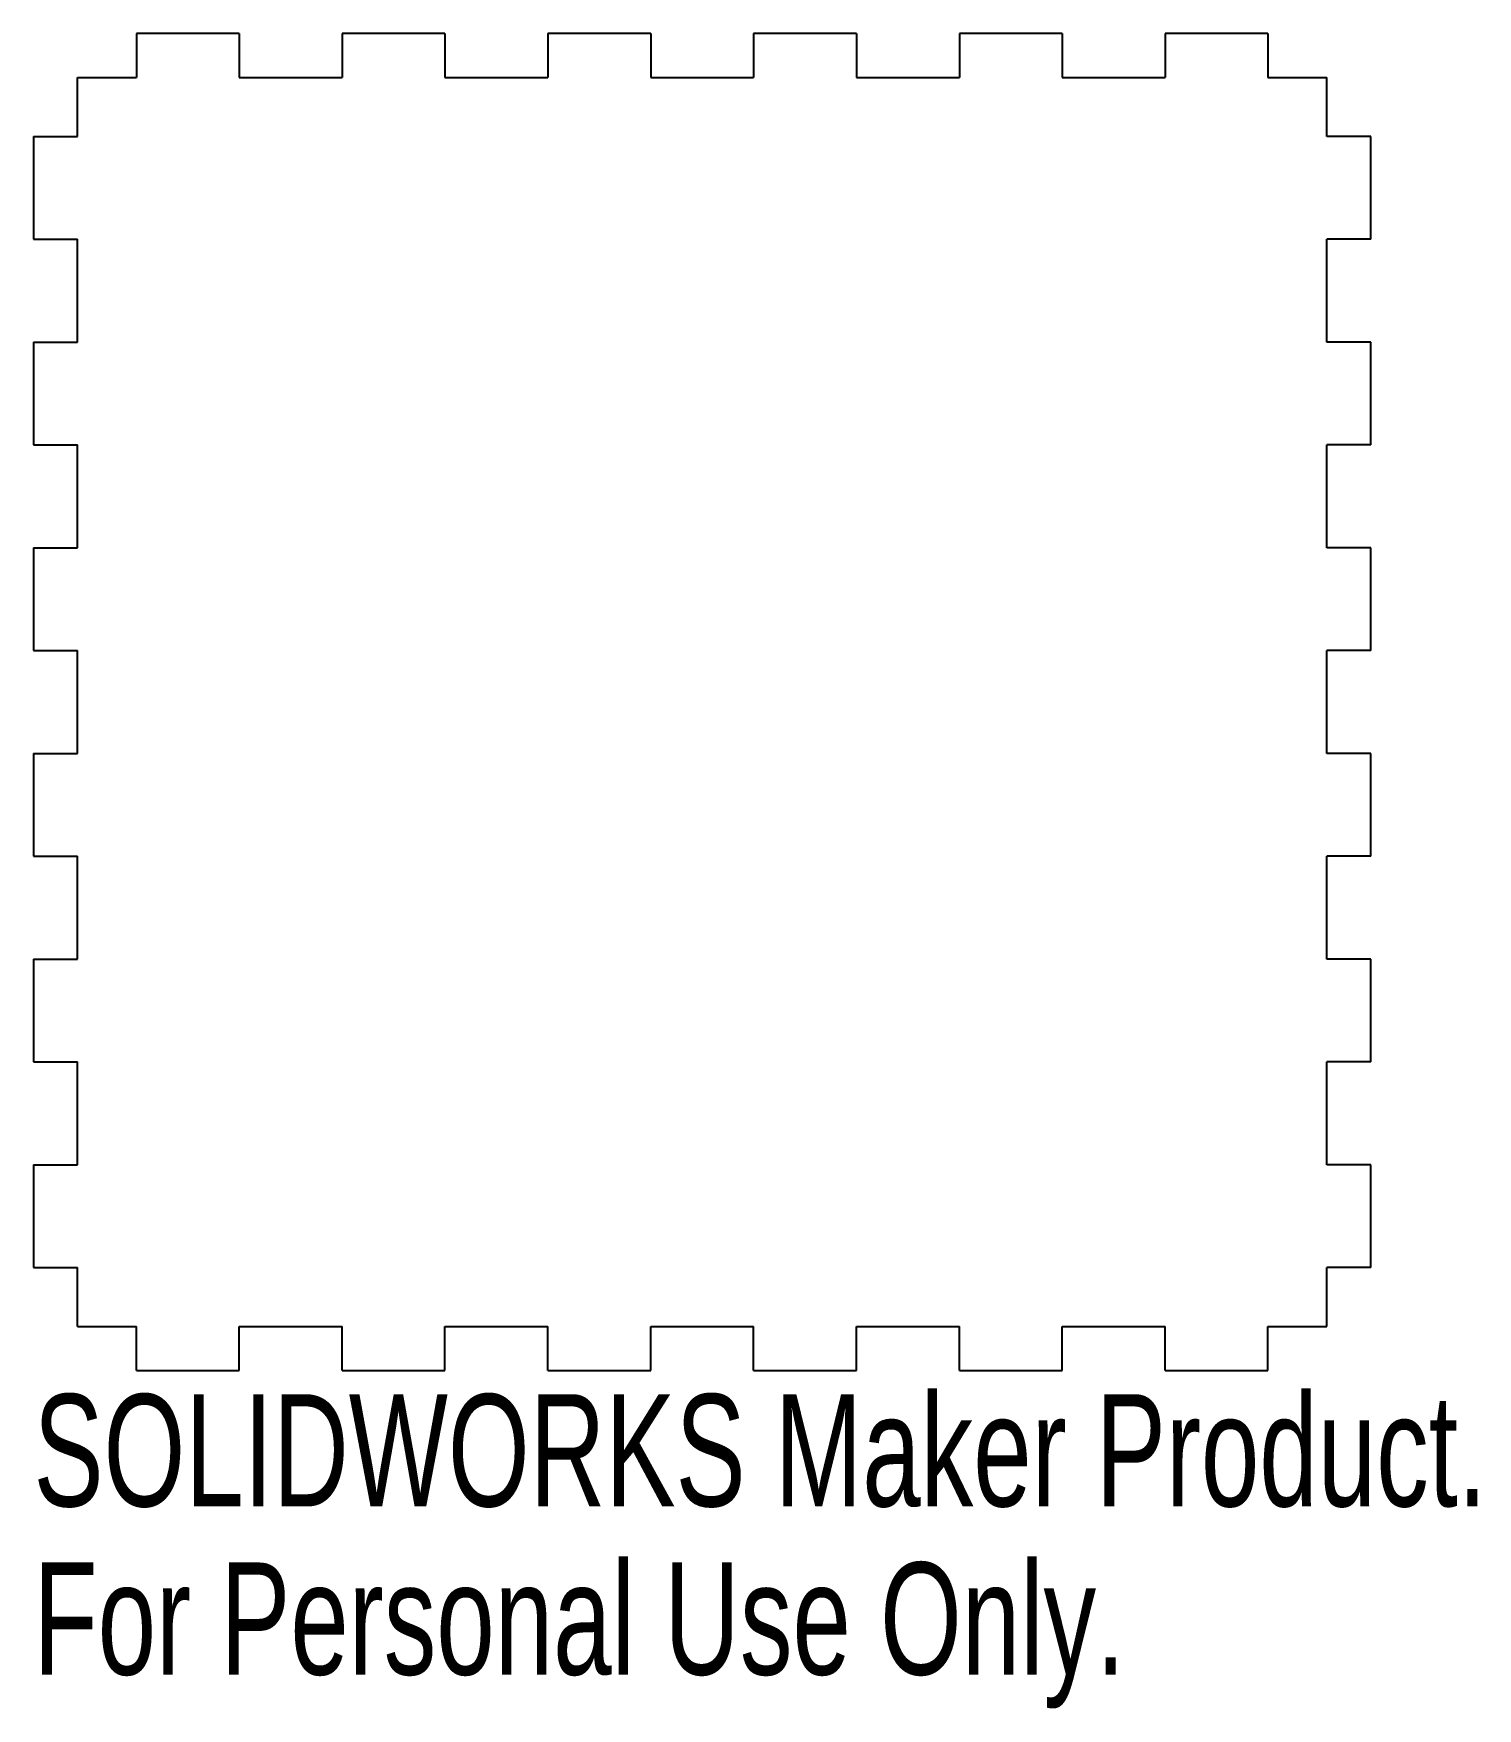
# Model space of a CAD drawing. Header units: millimetres. Extents: x -28.8 to 33.4, y -43.4 to 28.8.
import ezdxf

# ---------------------------------------------------------------- set-up
doc = ezdxf.new("R2010")
doc.units = ezdxf.units.MM
doc.styles.add('SLDTEXTSTYLE0', font='TXT', dxfattribs={"width": 0.7})

msp = doc.modelspace()

# ---------------------------------------------------------------- linework, layer by layer
at = {"color": 7, "linetype": 'Continuous', "lineweight": 25}
for p, q in [((-19.938, 28.8), (-24.369, 28.8)), ((-24.369, 28.8), (-24.369, 26.9)), ((-19.938, 28.8), (-19.938, 26.9)), ((-11.077, 28.8), (-15.508, 28.8)), ((-15.508, 28.8), (-15.508, 26.9)), ((-11.077, 28.8), (-11.077, 26.9)), ((-2.215, 28.8), (-6.646, 28.8)), ((-6.646, 28.8), (-6.646, 26.9)), ((-2.215, 28.8), (-2.215, 26.9)), ((6.646, 28.8), (2.215, 28.8)), ((2.215, 28.8), (2.215, 26.9)), ((6.646, 28.8), (6.646, 26.9)), ((15.508, 28.8), (11.077, 28.8)), ((11.077, 28.8), (11.077, 26.9)), ((15.508, 28.8), (15.508, 26.9)), ((24.369, 28.8), (19.938, 28.8)), ((19.938, 28.8), (19.938, 26.9)), ((24.369, 28.8), (24.369, 26.9)), ((-26.9, 26.9), (-24.369, 26.9)), ((-26.9, 24.369), (-26.9, 26.9)), ((-19.938, 26.9), (-15.508, 26.9)), ((-11.077, 26.9), (-6.646, 26.9)), ((-2.215, 26.9), (2.215, 26.9)), ((6.646, 26.9), (11.077, 26.9)), ((15.508, 26.9), (19.938, 26.9)), ((24.369, 26.9), (26.9, 26.9)), ((26.9, 24.369), (26.9, 26.9)), ((-28.8, 24.369), (-26.9, 24.369)), ((-28.8, 24.369), (-28.8, 19.938)), ((28.8, 24.369), (26.9, 24.369)), ((28.8, 19.938), (28.8, 24.369)), ((-28.8, 19.938), (-26.9, 19.938)), ((-26.9, 15.508), (-26.9, 19.938)), ((26.9, 15.508), (26.9, 19.938)), ((28.8, 19.938), (26.9, 19.938)), ((-28.8, 15.508), (-26.9, 15.508)), ((-28.8, 15.508), (-28.8, 11.077)), ((28.8, 15.508), (26.9, 15.508)), ((28.8, 11.077), (28.8, 15.508)), ((-28.8, 11.077), (-26.9, 11.077)), ((-26.9, 6.646), (-26.9, 11.077)), ((26.9, 6.646), (26.9, 11.077)), ((28.8, 11.077), (26.9, 11.077)), ((-28.8, 6.646), (-26.9, 6.646)), ((-28.8, 6.646), (-28.8, 2.215)), ((28.8, 6.646), (26.9, 6.646)), ((28.8, 2.215), (28.8, 6.646)), ((-28.8, 2.215), (-26.9, 2.215)), ((-26.9, -2.215), (-26.9, 2.215)), ((26.9, -2.215), (26.9, 2.215)), ((28.8, 2.215), (26.9, 2.215)), ((-28.8, -2.215), (-26.9, -2.215)), ((-28.8, -2.215), (-28.8, -6.646)), ((28.8, -2.215), (26.9, -2.215)), ((28.8, -6.646), (28.8, -2.215)), ((-28.8, -6.646), (-26.9, -6.646)), ((-26.9, -11.077), (-26.9, -6.646)), ((26.9, -11.077), (26.9, -6.646)), ((28.8, -6.646), (26.9, -6.646)), ((-28.8, -11.077), (-26.9, -11.077)), ((-28.8, -11.077), (-28.8, -15.508)), ((28.8, -11.077), (26.9, -11.077)), ((28.8, -15.508), (28.8, -11.077)), ((-28.8, -15.508), (-26.9, -15.508)), ((-26.9, -19.938), (-26.9, -15.508)), ((26.9, -19.938), (26.9, -15.508)), ((28.8, -15.508), (26.9, -15.508)), ((-28.8, -19.938), (-26.9, -19.938)), ((-28.8, -19.938), (-28.8, -24.369)), ((28.8, -19.938), (26.9, -19.938)), ((28.8, -24.369), (28.8, -19.938)), ((-28.8, -24.369), (-26.9, -24.369)), ((-26.9, -26.9), (-26.9, -24.369)), ((26.9, -26.9), (26.9, -24.369)), ((28.8, -24.369), (26.9, -24.369)), ((-26.9, -26.9), (-24.369, -26.9)), ((-24.369, -28.8), (-24.369, -26.9)), ((-19.938, -28.8), (-19.938, -26.9)), ((-19.938, -26.9), (-15.508, -26.9)), ((-15.508, -28.8), (-15.508, -26.9)), ((-11.077, -28.8), (-11.077, -26.9)), ((-11.077, -26.9), (-6.646, -26.9)), ((-6.646, -28.8), (-6.646, -26.9)), ((-2.215, -28.8), (-2.215, -26.9)), ((-2.215, -26.9), (2.215, -26.9)), ((2.215, -28.8), (2.215, -26.9)), ((6.646, -28.8), (6.646, -26.9)), ((6.646, -26.9), (11.077, -26.9)), ((11.077, -28.8), (11.077, -26.9)), ((15.508, -28.8), (15.508, -26.9)), ((15.508, -26.9), (19.938, -26.9)), ((19.938, -28.8), (19.938, -26.9)), ((24.369, -28.8), (24.369, -26.9)), ((24.369, -26.9), (26.9, -26.9)), ((-24.369, -28.8), (-19.938, -28.8)), ((-15.508, -28.8), (-11.077, -28.8)), ((-6.646, -28.8), (-2.215, -28.8)), ((2.215, -28.8), (6.646, -28.8)), ((11.077, -28.8), (15.508, -28.8)), ((19.938, -28.8), (24.369, -28.8))]:
    msp.add_line(p, q, dxfattribs=at)

# ---------------------------------------------------------------- texts
at = {"color": 7, "linetype": 'Continuous', "char_height": 4.83362, "attachment_point": 1, "style": 'SLDTEXTSTYLE0'}
for s, insert in [('SOLIDWORKS Maker Product.', (-28.8, -29.82)), ('For Personal Use Only.', (-28.8, -37.07))]:
    msp.add_mtext(s, dxfattribs=dict(at, insert=insert))

doc.saveas('drawing.dxf')
